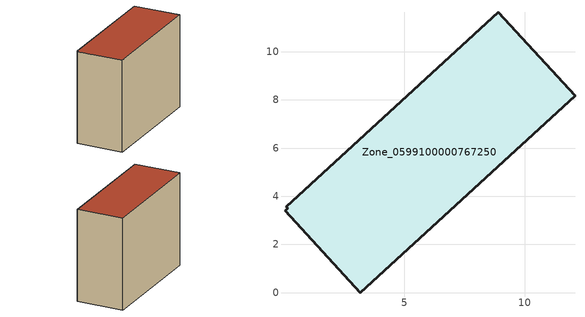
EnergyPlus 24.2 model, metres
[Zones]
Zone_0599100000767250
 floor ground (C_G): 0.05,3.41 0.16,3.5 0.1,3.56 8.9,11.63 12.08,8.16 3.18,0 z3.39
 wall outside (C_F): 3.18,0 12.08,8.16 8.9,11.63 0.1,3.56 0.16,3.5 0.05,3.41 3.18,0 z3.39:12.65
 roof outside (C_R): 0.16,3.5 0.05,3.41 3.18,0 12.08,8.16 8.9,11.63 0.1,3.56 z12.65
[BUILDING]
Pand.0599100000767250: North Axis=0; Terrain=City; Loads Convergence Tolerance Value=0.04; Temperature Convergence Tolerance Value=0.4; Solar Distribution=FullExterior; Maximum Number of Warmup Days=25; Minimum Number of Warmup Days=1
[Site:Location]
Rotterdam.The.Hague.AP_ZH_NLD Design_Conditions: Latitude=51.96; Longitude=4.45; Time Zone=1; Elevation=-4.5
[SITE:GROUNDTEMPERATURE:BUILDINGSURFACE]
18, 18, 18, 18, 18, 18, 18, 18, 18, 18, 18, 18
[MATERIAL] Thermal Absorptance=0.9; Solar Absorptance=0.7; Visible Absorptance=0.7
Name | Roughness | Thickness | Conductivity | Density | Specific Heat
G.TI.2006-2014 | MediumSmooth | 0.15 | 0.06 | 540 | 1210
F.TI.2006-2014 | Rough | 0.3 | 0.12 | 1920 | 840
R.TI.2006-2014 | MediumRough | 0.2 | 0.08 | 1500 | 1000
[CONSTRUCTION]
C_G: G.TI.2006-2014
C_F: F.TI.2006-2014
C_R: R.TI.2006-2014
[ZONE]
Zone_0599100000767250: Type=1; Multiplier=1; Ceiling Height=Autocalculate; Volume=Autocalculate; Floor Area=autocalculate; Part of Total Floor Area=Yes
[ZONEINFILTRATION:DESIGNFLOWRATE]
Infil_Zone_0599100000767250: Zone or ZoneList or Space or SpaceList=Zone_0599100000767250; Schedule=AlwaysOn; Design Flow Rate Calculation Method=Flow/Area; Flow Rate per Floor Area=0.0015; Constant Term Coefficient=1; Temperature Term Coefficient=0; Velocity Term Coefficient=0; Velocity Squared Term Coefficient=0
[HVACTEMPLATE:ZONE:IDEALLOADSAIRSYSTEM]
Zone_0599100000767250: Maximum Heating Supply Air Temperature=50; Minimum Cooling Supply Air Temperature=13; Maximum Heating Supply Air Humidity Ratio=0.0156; Minimum Cooling Supply Air Humidity Ratio=0.0077; Heating Limit=NoLimit; Cooling Limit=NoLimit; Dehumidification Control Type=ConstantSensibleHeatRatio; Cooling Sensible Heat Ratio=0.7; Dehumidification Setpoint=60; Humidification Control Type=None; Humidification Setpoint=30; Outdoor Air Method=None; Outdoor Air Flow Rate per Person=0.00944; Outdoor Air Flow Rate per Zone Floor Area=0; Outdoor Air Flow Rate per Zone=0; Demand Controlled Ventilation Type=None; Outdoor Air Economizer Type=NoEconomizer; Heat Recovery Type=None; Sensible Heat Recovery Effectiveness=0.7; Latent Heat Recovery Effectiveness=0.65
[ZONECONTROL:THERMOSTAT]
ThermostatControl_Zone_0599100000767250: Zone or ZoneList=Zone_0599100000767250; Control Type Schedule=DualSetpointControlType; Control 1=Thermostat_Zone_0599100000767250; Temperature Difference Between Cutout And Setpoint=0
[THERMOSTATSETPOINT:DUALSETPOINT]
Thermostat_Zone_0599100000767250: Heating Setpoint Temperature Schedule=HeatingSetpoint_Zone_0599100000767250; Cooling Setpoint Temperature Schedule=CoolingSetpoint_Zone_0599100000767250
[SCHEDULE:COMPACT]
HeatingSetpoint_Zone_0599100000767250: Through: 12/31, For: AllDays, Until: 24:00, 21
CoolingSetpoint_Zone_0599100000767250: Through: 12/31, For: AllDays, Until: 24:00, 24
DualSetpointControlType: Through: 12/31, For: AllDays, Until: 24:00, 4
AlwaysOn: Through: 12/31, For: AllDays, Until: 24:00, 1
